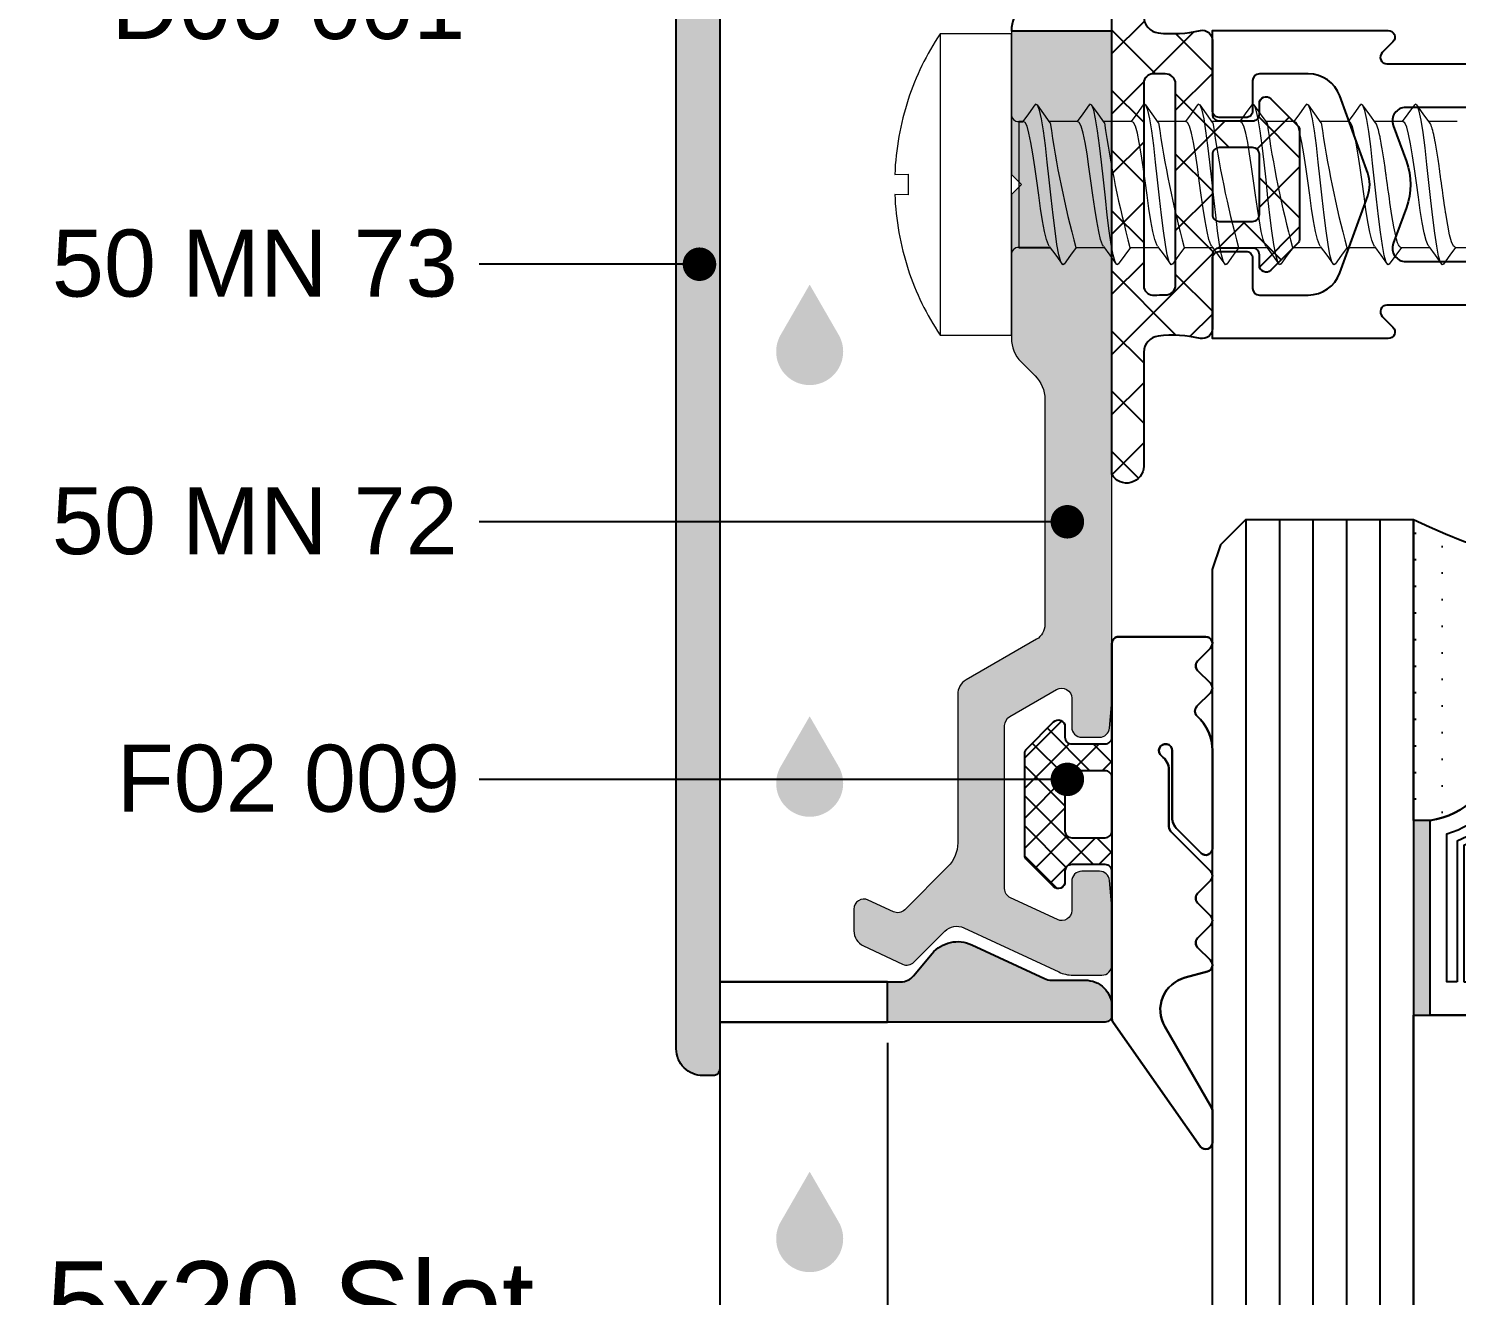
# Model space of a CAD drawing. Header units: millimetres. Extents: x 12 to 3612, y 18 to 315.
# Drawn here: x 2151.65 to 2194.25, y 118.08 to 155.9 of the extents above; entities that cross this region are included whole.
import ezdxf

# ---------------------------------------------------------------- set-up
doc = ezdxf.new("R2010")
doc.units = ezdxf.units.MM
doc.linetypes.add('SLD-Katı', pattern=[0])
for name, color, linetype in [('Aksesuar', 7, 'Continuous'), ('Bütil', 50, 'Continuous'), ('Silikon', 143, 'Continuous')]:
    doc.layers.add(name, color=color, linetype=linetype)
doc.styles.get("Standard").update_dxf_attribs({"font": 'arial.ttf'})
doc.dimstyles.new('ISO-25', dxfattribs={"dimtxt": 2.5, "dimasz": 2.5, "dimexe": 1.25, "dimexo": 0.625, "dimtad": 1, "dimtxsty": 'Standard', "dimcen": 2.5, "dimadec": 0, "dimazin": 0, "dimtfac": 1, "dimtmove": 0, "dimatfit": 3, "dimfxl": 1, "dimarcsym": 0})
doc.dimstyles.new('ISO-25$0', dxfattribs={"dimtxt": 2.5, "dimasz": 2.5, "dimexe": 1.25, "dimexo": 0.625, "dimtad": 1, "dimdec": 1, "dimtxsty": 'Standard', "dimcen": 2.5, "dimadec": 0, "dimazin": 0, "dimtfac": 1, "dimtdec": 1, "dimtmove": 0, "dimatfit": 3, "dimfxl": 1, "dimarcsym": 0})

# ---------------------------------------------------------------- blocks, each defined once
blk = doc.blocks.new('50MN72_Fİ.1')
h = blk.add_hatch(color=252)
h.paths.add_polyline_path([(-1916.529, 2739.72), (-1917.337, 2741.12, -0.57735), (-1917.077, 2741.57), (-1916.214, 2741.57, 0.414214), (-1915.914, 2741.87), (-1915.914, 2742.4, 0.388879), (-1916.188, 2742.699), (-1916.996, 2742.769, 0.02182), (-1917.014, 2742.77), (-1922.828, 2742.77), (-1922.828, 2740.77), (-1919.271, 2740.77, -0.267949), (-1918.838, 2740.52), (-1917.626, 2738.42, 0.267949), (-1917.193, 2738.17), (-1912.762, 2738.17, -0.198912), (-1912.055, 2737.877), (-1910.765, 2736.587, -0.315299), (-1910.705, 2736.248), (-1911.055, 2735.497, 0.548619), (-1910.783, 2735.07), (-1910.138, 2735.07, 0.291473), (-1909.685, 2735.359), (-1909.142, 2736.523, 0.315299), (-1909.202, 2736.862), (-1910.127, 2737.788, -0.315299), (-1910.227, 2738.353), (-1908.907, 2741.182, 0.109518), (-1908.814, 2741.605), (-1908.814, 2742.47, 0.414214), (-1909.114, 2742.77), (-1910.814, 2742.77, 0.02182), (-1910.831, 2742.769), (-1911.64, 2742.699, 0.388879), (-1911.914, 2742.4), (-1911.914, 2741.87, 0.414214), (-1911.614, 2741.57), (-1910.742, 2741.57, -0.548619), (-1910.47, 2741.143), (-1911.123, 2739.743, -0.291473), (-1911.395, 2739.57), (-1916.269, 2739.57, -0.267949)])
h.paths.add_polyline_path([(-1927.828, 2739.77), (-1927.828, 2742.77), (-1932.414, 2742.77), (-1947.814, 2742.77, 0.02182), (-1947.831, 2742.769), (-1948.64, 2742.699, 0.388879), (-1948.914, 2742.4), (-1948.914, 2741.87, 0.414214), (-1948.614, 2741.57), (-1947.75, 2741.57, -0.57735), (-1947.491, 2741.12), (-1948.299, 2739.72, -0.267949), (-1948.559, 2739.57), (-1953.432, 2739.57, -0.291473), (-1953.704, 2739.743), (-1954.357, 2741.143, -0.548619), (-1954.085, 2741.57), (-1953.214, 2741.57, 0.414214), (-1952.914, 2741.87), (-1952.914, 2742.4, 0.388879), (-1953.188, 2742.699), (-1953.996, 2742.769, 0.02182), (-1954.014, 2742.77), (-1955.714, 2742.77, 0.414214), (-1956.014, 2742.47), (-1956.014, 2741.605, 0.109518), (-1955.92, 2741.182), (-1954.601, 2738.353, -0.315299), (-1954.7, 2737.788), (-1955.626, 2736.862, 0.315299), (-1955.686, 2736.523), (-1955.143, 2735.359, 0.291473), (-1954.689, 2735.07), (-1954.045, 2735.07, 0.548619), (-1953.773, 2735.497), (-1954.123, 2736.248, -0.315299), (-1954.063, 2736.587), (-1952.772, 2737.877, -0.198912), (-1952.065, 2738.17), (-1947.635, 2738.17, 0.267949), (-1947.202, 2738.42), (-1945.989, 2740.52, -0.267949), (-1945.556, 2740.77), (-1938.828, 2740.77, -0.198912), (-1938.121, 2740.477), (-1937.707, 2740.063, 0.198912), (-1937, 2739.77), (-1932.714, 2739.77), (-1932.414, 2740.07), (-1932.114, 2739.77)])
at = {"color": 252, "linetype": 'Continuous', "lineweight": 15}
blk.add_lwpolyline([(-1927.121, 2740.063, -0.198912), (-1927.828, 2739.77), (-1932.114, 2739.77), (-1932.414, 2740.07), (-1932.714, 2739.77), (-1937, 2739.77, -0.198912), (-1937.707, 2740.063), (-1938.121, 2740.477, 0.198912), (-1938.828, 2740.77), (-1945.556, 2740.77, 0.267949), (-1945.989, 2740.52), (-1947.202, 2738.42, -0.267949), (-1947.635, 2738.17), (-1952.065, 2738.17, 0.198912), (-1952.772, 2737.877), (-1954.063, 2736.587, 0.315299), (-1954.123, 2736.248), (-1953.773, 2735.497, -0.548619), (-1954.045, 2735.07), (-1954.689, 2735.07, -0.291473), (-1955.143, 2735.359), (-1955.686, 2736.523, -0.315299), (-1955.626, 2736.862), (-1954.7, 2737.788, 0.315299), (-1954.601, 2738.353), (-1955.92, 2741.182, -0.109518), (-1956.014, 2741.605), (-1956.014, 2742.47, -0.414214), (-1955.714, 2742.77), (-1954.014, 2742.77, -0.02182), (-1953.996, 2742.769), (-1953.188, 2742.699, -0.388879), (-1952.914, 2742.4), (-1952.914, 2741.87, -0.414214), (-1953.214, 2741.57), (-1954.085, 2741.57, 0.548619), (-1954.357, 2741.143), (-1953.704, 2739.743, 0.291473), (-1953.432, 2739.57), (-1948.559, 2739.57, 0.267949), (-1948.299, 2739.72), (-1947.491, 2741.12, 0.57735), (-1947.75, 2741.57), (-1948.614, 2741.57, -0.414214), (-1948.914, 2741.87), (-1948.914, 2742.4, -0.388879), (-1948.64, 2742.699), (-1947.831, 2742.769, -0.02182), (-1947.814, 2742.77), (-1932.414, 2742.77), (-1917.014, 2742.77, -0.02182)], format="xyb", dxfattribs=at)
at = {"color": 252}
blk.add_lwpolyline([(-1927.828, 2742.77), (-1922.828, 2742.77), (-1922.828, 2740.77), (-1926, 2740.77, 0.198912), (-1926.707, 2740.477), (-1927.121, 2740.063, -0.198912), (-1927.828, 2739.77)], format="xyb", close=True, dxfattribs=at)
blk = doc.blocks.new('50MN73-Fİ.1')
h = blk.add_hatch(color=252)
h.paths.add_polyline_path([(1526.652, -86.04), (1526.652, -84.84), (1526.652, -39.759), (1532.055, -37.24, -0.217721), (1532.43, -37.419), (1532.987, -38.083, 0.339454), (1534.176, -38.346), (1536.341, -37.337, -0.109518), (1536.552, -37.29), (1537.552, -37.29, 0.414214), (1538.352, -36.49), (1538.352, -36.24, 0.414214), (1538.152, -36.04), (1532.011, -36.04, 0.109518), (1531.588, -36.134), (1525.93, -38.772, 0.291473), (1525.352, -39.679), (1525.352, -86.84, 0.414214), (1526.152, -87.64), (1526.452, -87.64, 0.414214), (1526.652, -87.44)])
h.paths.add_polyline_path([(1538.152, -86.04, 0.414214), (1538.352, -85.84), (1538.352, -85.59, 0.414214), (1537.552, -84.79), (1536.552, -84.79, -0.109518), (1536.341, -84.743), (1534.176, -83.734, 0.339454), (1532.987, -83.997), (1532.43, -84.662, -0.217514), (1532.055, -84.84), (1531.652, -84.84), (1531.652, -86.04)], flags=16)
at = {"color": 252}
blk.add_lwpolyline([(1532.055, -84.84, 0.217514), (1532.43, -84.662), (1532.987, -83.997, -0.339454), (1534.176, -83.734), (1536.341, -84.743, 0.109518), (1536.552, -84.79), (1537.552, -84.79, -0.414214), (1538.352, -85.59), (1538.352, -85.84, -0.414214), (1538.152, -86.04), (1526.652, -86.04), (1526.652, -87.44, -0.414214), (1526.452, -87.64), (1526.152, -87.64, -0.414214), (1525.352, -86.84), (1525.352, -39.679, -0.291473)], format="xyb", dxfattribs=at)
blk.add_lwpolyline([(1526.652, -39.759), (1526.652, -84.84), (1532.055, -84.84)], dxfattribs=at)
blk.add_lwpolyline([(1531.652, -86.04), (1531.652, -84.84), (1526.652, -84.84), (1526.652, -86.04)], close=True, dxfattribs=at)
blk = doc.blocks.new('V2 48 42')
at = {"color": 0, "linetype": 'SLD-Katı', "lineweight": 15}
for p, q in [((-41.809, 87.769), (-41.809, 88.617)), ((-45.565, 87.832), (-45.565, 86.984)), ((-41.809, 86.151), (-41.809, 86.999)), ((-45.565, 86.214), (-45.565, 85.366)), ((-41.809, 84.534), (-41.809, 85.382)), ((-45.565, 84.597), (-45.565, 83.749)), ((-41.809, 82.916), (-41.809, 83.764)), ((-45.565, 82.979), (-45.565, 82.131)), ((-41.809, 81.299), (-41.809, 82.147)), ((-45.565, 81.362), (-45.565, 80.514)), ((-41.809, 79.681), (-41.809, 80.529)), ((-45.565, 79.744), (-45.565, 78.896)), ((-41.809, 78.064), (-41.809, 78.912)), ((-45.565, 78.127), (-45.565, 77.279)), ((-41.809, 76.446), (-41.809, 77.294)), ((-45.565, 76.509), (-45.565, 75.661)), ((-45.565, 74.749), (-41.809, 74.749)), ((-48.18, 74.524), (-48.18, 72.398)), ((-48.18, 74.524), (-39.194, 74.524)), ((-39.194, 72.398), (-39.194, 74.524)), ((-48.18, 72.398), (-39.194, 72.398)), ((-46.225, 71.444), (-46.221, 71.448)), ((-43.983, 71.046), (-43.991, 71.448)), ((-43.382, 71.448), (-43.39, 71.046)), ((-41.152, 71.448), (-41.148, 71.444))]:
    blk.add_line(p, q, dxfattribs=at)
at = {"color": 0}
for p, q in [((-41.809, 74.749), (-41.809, 75.677)), ((-45.565, 74.749), (-45.565, 74.868))]:
    blk.add_line(p, q, dxfattribs=at)
at = {"color": 0, "linetype": 'SLD-Katı', "lineweight": 15, "flags": 128}
for points in [[(-41.31, 87.43), (-41.574, 87.622), (-41.809, 87.793)], [(-41.322, 87.431), (-41.288, 87.391), (-41.359, 87.333), (-41.55, 87.274), (-41.844, 87.217), (-42.235, 87.159), (-42.7, 87.1), (-43.208, 87.044), (-43.748, 86.985), (-44.282, 86.926), (-44.782, 86.87), (-45.234, 86.811), (-45.603, 86.753), (-45.876, 86.696), (-46.041, 86.637), (-46.085, 86.58), (-46.045, 86.549)], [(-41.813, 87.769), (-41.845, 87.718), (-41.973, 87.66), (-42.185, 87.603), (-42.472, 87.546), (-42.822, 87.487), (-42.822, 87.487), (-42.822, 87.487), (-42.822, 87.487), (-42.823, 87.487), (-42.824, 87.487), (-42.826, 87.486), (-42.83, 87.486), (-42.841, 87.484), (-42.871, 87.48), (-42.954, 87.467), (-43.064, 87.451), (-43.209, 87.431), (-43.274, 87.422), (-43.348, 87.412), (-43.431, 87.4), (-43.523, 87.387), (-43.624, 87.373), (-43.74, 87.357), (-43.837, 87.344), (-43.916, 87.333), (-44, 87.321), (-44.044, 87.315), (-44.044, 87.315), (-44.044, 87.315), (-44.044, 87.315), (-44.044, 87.315), (-44.044, 87.315), (-44.044, 87.315), (-44.045, 87.315), (-44.045, 87.314), (-44.047, 87.314), (-44.05, 87.314), (-44.057, 87.313), (-44.069, 87.311), (-44.095, 87.308), (-44.146, 87.301), (-44.247, 87.287), (-44.442, 87.258), (-44.804, 87.2), (-44.924, 87.179), (-45.013, 87.162), (-45.075, 87.15), (-45.111, 87.142), (-45.177, 87.128), (-45.238, 87.115), (-45.294, 87.1), (-45.345, 87.086), (-45.371, 87.078), (-45.409, 87.066), (-45.454, 87.049), (-45.5, 87.028), (-45.528, 87.011), (-45.532, 87.007)], [(-41.838, 86.978), (-41.574, 87.17), (-41.31, 87.361)], [(-45.532, 87.008), (-45.796, 86.816), (-46.06, 86.624)], [(-41.848, 86.978), (-41.865, 86.96), (-42.014, 86.901), (-42.244, 86.844), (-42.55, 86.786), (-42.914, 86.727), (-43.312, 86.671), (-43.734, 86.612), (-44.153, 86.554), (-44.544, 86.497), (-44.898, 86.438), (-45.187, 86.38), (-45.4, 86.323), (-45.529, 86.264), (-45.559, 86.214)], [(-46.06, 86.55), (-45.795, 86.358), (-45.565, 86.19)], [(-41.809, 86.151), (-41.81, 86.142), (-41.813, 86.133), (-41.818, 86.125), (-41.829, 86.114), (-41.832, 86.111), (-41.834, 86.109), (-41.834, 86.109), (-41.834, 86.109), (-41.834, 86.109), (-41.834, 86.109), (-41.834, 86.109), (-41.834, 86.109), (-41.834, 86.109), (-41.835, 86.109), (-41.835, 86.109), (-41.835, 86.108), (-41.837, 86.107), (-41.839, 86.105), (-41.844, 86.102), (-41.855, 86.094), (-41.881, 86.08), (-41.95, 86.05), (-42.05, 86.019), (-42.151, 85.993), (-42.244, 85.973), (-42.337, 85.954), (-42.427, 85.937), (-42.592, 85.907), (-42.764, 85.879), (-43.153, 85.821), (-43.269, 85.805), (-43.407, 85.786), (-43.565, 85.764), (-43.69, 85.746), (-43.794, 85.732), (-43.875, 85.721), (-43.955, 85.709), (-43.977, 85.706), (-43.983, 85.706), (-43.984, 85.705), (-43.986, 85.705), (-43.986, 85.705), (-43.986, 85.705), (-43.986, 85.705), (-43.986, 85.705), (-43.986, 85.705), (-43.986, 85.705), (-43.986, 85.705), (-43.987, 85.705), (-43.989, 85.705), (-43.992, 85.704), (-43.998, 85.703), (-44.011, 85.702), (-44.037, 85.698), (-44.088, 85.691), (-44.19, 85.677), (-44.388, 85.649), (-44.755, 85.591), (-44.847, 85.575), (-44.921, 85.562), (-44.98, 85.551), (-45.041, 85.539), (-45.072, 85.533), (-45.072, 85.533), (-45.072, 85.533), (-45.072, 85.533), (-45.072, 85.533), (-45.072, 85.533), (-45.072, 85.533), (-45.073, 85.533), (-45.073, 85.533), (-45.074, 85.532), (-45.077, 85.532), (-45.081, 85.531), (-45.09, 85.529), (-45.107, 85.526), (-45.14, 85.519), (-45.204, 85.505), (-45.317, 85.477), (-45.365, 85.463), (-45.424, 85.443), (-45.483, 85.418), (-45.522, 85.397), (-45.531, 85.39)], [(-41.31, 85.813), (-41.574, 86.005), (-41.809, 86.175)], [(-41.32, 85.813), (-41.289, 85.769), (-41.369, 85.711), (-41.568, 85.652), (-41.87, 85.596), (-42.267, 85.537), (-42.736, 85.478), (-43.247, 85.422), (-43.787, 85.363), (-44.32, 85.305), (-44.817, 85.248), (-45.264, 85.189), (-45.626, 85.132), (-45.892, 85.074), (-46.048, 85.015), (-46.083, 84.958), (-46.045, 84.932)], [(-41.838, 85.36), (-41.574, 85.552), (-41.309, 85.744)], [(-45.532, 85.39), (-45.77, 85.217), (-46.06, 85.007)], [(-41.849, 85.36), (-41.873, 85.338), (-42.028, 85.279), (-42.264, 85.223), (-42.575, 85.164), (-42.942, 85.105), (-43.342, 85.049), (-43.765, 84.99), (-44.183, 84.932), (-44.572, 84.875), (-44.921, 84.816), (-45.205, 84.759), (-45.413, 84.701), (-45.535, 84.642), (-45.557, 84.597)], [(-46.06, 84.932), (-45.796, 84.741), (-45.565, 84.573)], [(-41.31, 84.196), (-41.575, 84.388), (-41.809, 84.558)], [(-41.317, 84.196), (-41.291, 84.147), (-41.38, 84.089), (-41.587, 84.03), (-41.895, 83.974), (-42.299, 83.915), (-42.772, 83.857), (-43.286, 83.8), (-43.827, 83.741), (-44.358, 83.683), (-44.852, 83.626), (-45.293, 83.567), (-45.649, 83.51), (-45.907, 83.452), (-46.055, 83.393), (-46.081, 83.337), (-46.046, 83.315)], [(-41.838, 83.743), (-41.574, 83.935), (-41.309, 84.127)], [(-45.532, 83.773), (-45.795, 83.581), (-46.06, 83.389)], [(-41.849, 83.743), (-41.881, 83.716), (-42.043, 83.657), (-42.285, 83.601), (-42.6, 83.542), (-42.971, 83.484), (-43.373, 83.427), (-43.796, 83.368), (-44.212, 83.31), (-44.599, 83.253), (-44.944, 83.194), (-45.223, 83.137), (-45.425, 83.079), (-45.54, 83.02), (-45.555, 82.979)], [(-46.06, 83.315), (-45.796, 83.123), (-45.565, 82.955)], [(-41.31, 82.578), (-41.575, 82.77), (-41.809, 82.94)], [(-41.317, 82.578), (-41.291, 82.53), (-41.38, 82.472), (-41.587, 82.413), (-41.895, 82.356), (-42.299, 82.298), (-42.772, 82.239), (-43.286, 82.183), (-43.827, 82.124), (-44.358, 82.066), (-44.852, 82.009), (-45.293, 81.95), (-45.649, 81.893), (-45.907, 81.835), (-46.055, 81.776), (-46.081, 81.719), (-46.046, 81.697)], [(-41.838, 82.125), (-41.574, 82.318), (-41.309, 82.51)], [(-45.532, 82.155), (-45.795, 81.964), (-46.06, 81.772)], [(-41.849, 82.125), (-41.881, 82.099), (-42.043, 82.04), (-42.285, 81.984), (-42.6, 81.925), (-42.971, 81.866), (-43.373, 81.81), (-43.796, 81.751), (-44.212, 81.693), (-44.599, 81.636), (-44.944, 81.577), (-45.223, 81.52), (-45.425, 81.462), (-45.54, 81.403), (-45.555, 81.362)], [(-46.06, 81.697), (-45.796, 81.506), (-45.565, 81.338)], [(-41.317, 80.961), (-41.291, 80.912), (-41.38, 80.854), (-41.587, 80.795), (-41.895, 80.739), (-42.299, 80.68), (-42.772, 80.622), (-43.286, 80.565), (-43.827, 80.506), (-44.358, 80.448), (-44.852, 80.391), (-45.293, 80.332), (-45.649, 80.275), (-45.907, 80.217), (-46.055, 80.158), (-46.081, 80.102), (-46.046, 80.08)], [(-41.31, 80.961), (-41.575, 81.153), (-41.809, 81.323)], [(-45.532, 80.538), (-45.795, 80.346), (-46.06, 80.154)], [(-41.838, 80.508), (-41.574, 80.7), (-41.309, 80.892)], [(-41.849, 80.508), (-41.881, 80.481), (-42.043, 80.422), (-42.285, 80.366), (-42.6, 80.307), (-42.971, 80.249), (-43.373, 80.192), (-43.796, 80.133), (-44.212, 80.075), (-44.599, 80.018), (-44.944, 79.959), (-45.223, 79.902), (-45.425, 79.844), (-45.54, 79.785), (-45.555, 79.744)], [(-46.06, 80.08), (-45.796, 79.888), (-45.565, 79.72)], [(-41.31, 79.343), (-41.575, 79.535), (-41.809, 79.705)], [(-41.317, 79.343), (-41.291, 79.295), (-41.38, 79.237), (-41.587, 79.178), (-41.895, 79.121), (-42.299, 79.063), (-42.772, 79.004), (-43.286, 78.948), (-43.827, 78.889), (-44.358, 78.831), (-44.852, 78.774), (-45.293, 78.715), (-45.649, 78.658), (-45.907, 78.6), (-46.055, 78.541), (-46.081, 78.484), (-46.046, 78.462)], [(-41.838, 78.89), (-41.574, 79.082), (-41.309, 79.275)], [(-45.532, 78.92), (-45.795, 78.729), (-46.06, 78.537)], [(-41.849, 78.89), (-41.881, 78.864), (-42.043, 78.805), (-42.285, 78.748), (-42.6, 78.69), (-42.971, 78.631), (-43.373, 78.575), (-43.796, 78.516), (-44.212, 78.458), (-44.599, 78.401), (-44.944, 78.342), (-45.223, 78.285), (-45.425, 78.227), (-45.54, 78.168), (-45.555, 78.127)], [(-46.06, 78.462), (-45.796, 78.271), (-45.565, 78.103)], [(-41.31, 77.726), (-41.575, 77.918), (-41.809, 78.088)], [(-41.317, 77.726), (-41.291, 77.677), (-41.38, 77.619), (-41.587, 77.56), (-41.895, 77.504), (-42.299, 77.445), (-42.772, 77.387), (-43.286, 77.33), (-43.827, 77.271), (-44.358, 77.213), (-44.852, 77.156), (-45.293, 77.097), (-45.649, 77.04), (-45.907, 76.982), (-46.055, 76.923), (-46.081, 76.867), (-46.046, 76.844)], [(-41.838, 77.273), (-41.574, 77.465), (-41.309, 77.657)], [(-45.532, 77.303), (-45.795, 77.111), (-46.06, 76.919)], [(-41.849, 77.273), (-41.881, 77.246), (-42.043, 77.187), (-42.285, 77.131), (-42.6, 77.072), (-42.971, 77.014), (-43.373, 76.957), (-43.796, 76.898), (-44.212, 76.84), (-44.599, 76.783), (-44.944, 76.724), (-45.223, 76.667), (-45.425, 76.609), (-45.54, 76.55), (-45.555, 76.509)], [(-46.06, 76.845), (-45.796, 76.653), (-45.565, 76.485)], [(-41.31, 76.108), (-41.575, 76.3), (-41.809, 76.47)], [(-41.317, 76.108), (-41.291, 76.06), (-41.38, 76.002), (-41.587, 75.943), (-41.895, 75.886), (-42.299, 75.828), (-42.772, 75.769), (-43.286, 75.713), (-43.827, 75.654), (-44.358, 75.596), (-44.852, 75.539), (-45.293, 75.48), (-45.649, 75.423), (-45.907, 75.365), (-46.055, 75.306), (-46.081, 75.249), (-46.046, 75.227)], [(-41.838, 75.655), (-41.574, 75.847), (-41.309, 76.04)], [(-45.532, 75.685), (-45.795, 75.494), (-46.06, 75.302)], [(-41.849, 75.655), (-41.881, 75.629), (-42.043, 75.57), (-42.285, 75.513), (-42.6, 75.455), (-42.971, 75.396), (-43.373, 75.34), (-43.796, 75.281), (-44.212, 75.223), (-44.599, 75.166), (-44.944, 75.107), (-45.223, 75.05), (-45.425, 74.992), (-45.54, 74.933), (-45.565, 74.867)], [(-46.06, 75.227), (-45.796, 75.036), (-45.565, 74.868)]]:
    blk.add_lwpolyline(points, dxfattribs=at)
at = {"color": 0, "linetype": 'SLD-Katı', "lineweight": 15}
for centre, radius, start, end in [((-49.815, 114.194), 30.721, 278.0149, 285.1058), ((-49.815, 112.576), 30.721, 278.0149, 285.1058), ((-49.815, 110.959), 30.721, 278.0149, 285.1058), ((-49.815, 109.341), 30.721, 278.0149, 285.1058), ((-49.815, 107.724), 30.721, 278.0149, 285.1058), ((-49.815, 106.106), 30.721, 278.0149, 285.1058), ((-45.789, 74.749), 0.225, 270, 0), ((-41.584, 74.749), 0.225, 180, 270), ((-43.687, 79.123), 8.088, 236.251, 251.7076), ((-43.687, 79.123), 8.088, 288.2924, 303.749), ((-43.687, 79.117), 8.076, 251.7106, 267.8944), ((-43.687, 81.215), 9.771, 268.2145, 271.7855), ((-43.687, 79.117), 8.076, 272.1056, 288.2894)]:
    blk.add_arc(centre, radius, start, end, dxfattribs=at)
blk = doc.blocks.new('CAM (28 mm) - 1')
for points in [[(-2035.008, 2821.739), (-2034.508, 2821.739), (-2034.508, 2827.559), (-2035.007, 2827.559), (-2035.008, 2827.559), (-2035.008, 2827.559), (-2035.008, 2821.739)], [(-2019.008, 2821.739), (-2019.008, 2827.559), (-2019.008, 2827.559), (-2019.508, 2827.559), (-2019.508, 2822.027), (-2019.508, 2821.739), (-2019.008, 2821.739)]]:
    blk.add_hatch(color=2).paths.add_polyline_path(points)
at = {"layer": 'Aksesuar'}
h = blk.add_hatch(dxfattribs=at)
h.set_pattern_fill('DOTS', color=253, scale=0.5, angle=270)
h.set_pattern_definition([(270, (-3632.2987, 2882.9549), (-0.79375, -0.396875), [0, -0.79375])])
h.paths.add_polyline_path([(-2035.008, 2812.759, -0.22997), (-2019.008, 2812.759), (-2019.008, 2817.759), (-2019.008, 2817.759), (-2019.008, 2821.739), (-2019.508, 2821.739, 0.339505), (-2021.488, 2819.759), (-2032.527, 2819.759, 0.339506), (-2034.508, 2821.739), (-2035.008, 2821.739), (-2035.008, 2818.981), (-2035.008, 2817.759)])
at = {"layer": 'Aksesuar', "color": 143}
for p, q in [((-2040.008, 2812.759), (-2040.008, 2847.62)), ((-2039.008, 2812.759), (-2039.008, 2847.62)), ((-2038.008, 2812.759), (-2038.008, 2847.62)), ((-2037.008, 2812.759), (-2037.008, 2847.62)), ((-2036.008, 2812.759), (-2036.008, 2847.62)), ((-2018.008, 2812.759), (-2018.008, 2847.62)), ((-2017.008, 2812.759), (-2017.008, 2847.62)), ((-2016.008, 2812.759), (-2016.008, 2847.62)), ((-2015.008, 2812.759), (-2015.008, 2847.62)), ((-2014.008, 2812.759), (-2014.008, 2847.62))]:
    blk.add_line(p, q, dxfattribs=at)
for points in [[(-2035.008, 2827.559), (-2035.008, 2847.62), (-2041.008, 2847.62), (-2041.008, 2823.656), (-2041.008, 2814.248), (-2040.753, 2813.517), (-2040.752, 2813.503), (-2040.008, 2812.759), (-2035.008, 2812.759), (-2035.008, 2817.759), (-2035.008, 2821.739), (-2035.008, 2821.739), (-2035.008, 2827.559)], [(-2019.008, 2827.559), (-2019.008, 2847.62), (-2035.008, 2847.62), (-2035.008, 2827.559), (-2034.508, 2827.559), (-2032.808, 2827.559), (-2021.208, 2827.559), (-2019.508, 2827.559)], [(-2013.008, 2823.656), (-2013.008, 2847.62), (-2019.008, 2847.62), (-2019.008, 2827.559), (-2019.008, 2827.559), (-2019.008, 2821.739), (-2019.008, 2821.739), (-2019.008, 2817.759), (-2019.008, 2812.759), (-2014.008, 2812.759), (-2013.263, 2813.503), (-2013.262, 2813.517), (-2013.008, 2814.248)]]:
    blk.add_lwpolyline(points, close=True, dxfattribs=at)
at = {"layer": 'Aksesuar', "color": 143, "elevation": 0}
blk.add_lwpolyline([(-2019.008, 2812.759), (-2019.008, 2821.739), (-2019.508, 2821.739, 0.339505), (-2021.488, 2819.759), (-2032.527, 2819.759, 0.339506), (-2034.508, 2821.739), (-2035.008, 2821.739), (-2035.008, 2812.759, -0.22997)], format="xyb", close=True, dxfattribs=at)
at = {"layer": 'Bütil'}
for points in [[(-2035.008, 2821.739), (-2035.008, 2827.559), (-2034.508, 2827.559), (-2034.508, 2821.739)], [(-2019.008, 2821.739), (-2019.008, 2827.559), (-2019.508, 2827.559), (-2019.508, 2821.739)]]:
    blk.add_lwpolyline(points, close=True, dxfattribs=at)
at = {"layer": 'Silikon', "color": 140, "flags": 128}
for points in [[(-2034.508, 2827.559), (-2034.508, 2821.739, -0.339506), (-2032.527, 2819.759), (-2021.488, 2819.759, -0.339506), (-2019.508, 2821.739), (-2019.508, 2822.027), (-2019.508, 2827.559), (-2021.208, 2827.559), (-2032.808, 2827.559)], [(-2033.708, 2826.559), (-2034.008, 2826.559), (-2034.008, 2822.142, -0.253025), (-2032.124, 2820.259), (-2021.891, 2820.259, -0.253025), (-2020.008, 2822.142), (-2020.008, 2826.559), (-2020.308, 2826.559), (-2020.308, 2822.357, 0.214531), (-2022.106, 2820.559), (-2031.909, 2820.559, 0.214531), (-2033.708, 2822.357)], [(-2033.508, 2826.559), (-2032.808, 2826.559), (-2021.208, 2826.559), (-2020.508, 2826.559), (-2020.508, 2822.492, 0.192571), (-2022.241, 2820.759), (-2031.774, 2820.759, 0.192571), (-2033.508, 2822.492)]]:
    blk.add_lwpolyline(points, format="xyb", close=True, dxfattribs=at)
blk = doc.blocks.new('A08002')
h = blk.add_hatch()
h.set_pattern_fill('ANSI37', color=35, scale=0.4, angle=270, style=0)
h.set_pattern_definition([(315, (610.7944, -10555.9678), (0.89802561, 0.89802561), []), (45, (610.7944, -10555.9678), (-0.89802561, 0.89802561), [])])
h.paths.add_polyline_path([(-2228.13, 2717.49, -0.082083), (-2228.058, 2718.747, 0.47338), (-2228.352, 2719.106), (-2230.554, 2719.106, -0.414214), (-2230.754, 2719.306), (-2230.754, 2720.306, -0.414214), (-2230.554, 2720.506), (-2230.236, 2720.506, 0.668179), (-2230.095, 2720.847), (-2230.895, 2721.647, 0.198912), (-2231.036, 2721.706), (-2232.654, 2721.706), (-2234.271, 2721.706, 0.198912), (-2234.412, 2721.647), (-2235.212, 2720.847, 0.668179), (-2235.071, 2720.506), (-2234.754, 2720.506, -0.414214), (-2234.554, 2720.306), (-2234.554, 2719.306, -0.414214), (-2234.754, 2719.106), (-2236.955, 2719.106, 0.47338), (-2237.249, 2718.747, -0.082083), (-2237.177, 2717.49, -0.368658), (-2237.659, 2717.055, -0.000066), (-2241.066, 2717.055, 0.765828), (-2241.311, 2716.106), (-2232.654, 2716.106), (-2223.996, 2716.106, 0.765828), (-2224.241, 2717.055, -0.000066), (-2227.648, 2717.055, -0.368658)])
h.paths.add_polyline_path([(-2233.754, 2719.306), (-2233.754, 2720.306, -0.414214), (-2233.554, 2720.506), (-2232.654, 2720.506), (-2231.754, 2720.506, -0.414214), (-2231.554, 2720.306), (-2231.554, 2719.306, -0.414214), (-2231.754, 2719.106), (-2232.654, 2719.106), (-2233.554, 2719.106, -0.414214)], flags=16)
h.paths.add_polyline_path([(-2235.96, 2717.369, 0.025161), (-2235.952, 2717.694, -0.425964), (-2235.652, 2718.006), (-2232.654, 2718.006), (-2229.655, 2718.006, -0.425964), (-2229.355, 2717.694, 0.025161), (-2229.347, 2717.369, -0.342638), (-2229.568, 2717.055), (-2232.654, 2717.055), (-2235.739, 2717.055, -0.342638)], flags=16)
at = {"color": 31}
for points in [[(-2236.254, 2737.784), (-2236.254, 2724.315, -0.668178), (-2236.595, 2724.174), (-2236.912, 2724.491, 0.668179), (-2237.254, 2724.35), (-2237.254, 2719.106), (-2236.035, 2719.106), (-2234.854, 2719.106, 0.414213), (-2234.654, 2719.306), (-2234.654, 2720.106, 0.414214), (-2234.854, 2720.306), (-2235.754, 2720.306, -0.414213), (-2235.954, 2720.506), (-2235.954, 2721.964, -0.315299), (-2235.296, 2722.904), (-2232.996, 2723.741, -0.176326), (-2232.312, 2723.741), (-2230.012, 2722.904, -0.315299), (-2229.354, 2721.964), (-2229.354, 2720.506, -0.414213), (-2229.554, 2720.306), (-2230.454, 2720.306, 0.414214), (-2230.654, 2720.106), (-2230.654, 2719.306, 0.414213), (-2230.454, 2719.106), (-2229.272, 2719.106), (-2228.054, 2719.106), (-2228.054, 2724.35, 0.668179), (-2228.395, 2724.491), (-2228.712, 2724.174, -0.668178), (-2229.054, 2724.315), (-2229.054, 2737.784, -0.668178), (-2228.712, 2737.925), (-2228.395, 2737.608, 0.668179), (-2228.054, 2737.75), (-2228.054, 2743.385, 0.687281), (-2228.402, 2743.518), (-2229.402, 2742.408, 0.185339), (-2229.454, 2742.274), (-2229.454, 2741.506, 0.414213), (-2229.254, 2741.306), (-2229.054, 2741.306, -0.414214), (-2228.854, 2741.106), (-2228.854, 2740.306, -0.414214), (-2229.054, 2740.106), (-2230.281, 2740.106, -0.221695), (-2230.435, 2740.177), (-2230.776, 2740.584, -0.198913), (-2230.822, 2740.73), (-2230.557, 2743.754, 0.339454), (-2231.212, 2744.781), (-2231.97, 2745.057, 0.176327), (-2233.338, 2745.057), (-2234.096, 2744.781, 0.339454), (-2234.75, 2743.754), (-2234.485, 2740.73, -0.198913), (-2234.531, 2740.584), (-2234.873, 2740.177, -0.221695), (-2235.026, 2740.106), (-2236.254, 2740.106, -0.414214), (-2236.454, 2740.306), (-2236.454, 2741.106, -0.414214), (-2236.254, 2741.306), (-2236.054, 2741.306, 0.414213), (-2235.854, 2741.506), (-2235.854, 2742.274, 0.185339), (-2235.905, 2742.408), (-2236.905, 2743.518, 0.687281), (-2237.254, 2743.385), (-2237.254, 2737.75, 0.668179), (-2236.912, 2737.608), (-2236.595, 2737.925, -0.668178)], [(-2231.354, 2743.824), (-2231.609, 2740.907, -0.493145), (-2231.877, 2740.736), (-2232.312, 2740.895, 0.176327), (-2232.996, 2740.895), (-2233.43, 2740.736, -0.493145), (-2233.698, 2740.907), (-2233.953, 2743.824, -0.339454), (-2233.822, 2744.029), (-2232.996, 2744.33, -0.176327), (-2232.312, 2744.33), (-2231.485, 2744.029, -0.339454)], [(-2230.354, 2738.098), (-2230.354, 2724.877, -0.520567), (-2230.89, 2724.501), (-2231.97, 2724.894, 0.176327), (-2233.338, 2724.894), (-2234.417, 2724.501, -0.520567), (-2234.954, 2724.877), (-2234.954, 2738.098, -0.315299), (-2234.296, 2739.038), (-2233.338, 2739.387, -0.176327), (-2231.97, 2739.387), (-2231.012, 2739.038, -0.315299)]]:
    blk.add_lwpolyline(points, format="xyb", close=True, dxfattribs=at)
at = {"color": 35}
for points in [[(-2228.13, 2717.49, -0.082083), (-2228.058, 2718.747, 0.47338), (-2228.352, 2719.106), (-2230.554, 2719.106, -0.414214), (-2230.754, 2719.306), (-2230.754, 2720.306, -0.414214), (-2230.554, 2720.506), (-2230.236, 2720.506, 0.668179), (-2230.095, 2720.847), (-2230.895, 2721.647, 0.198912), (-2231.036, 2721.706), (-2232.654, 2721.706), (-2234.271, 2721.706, 0.198912), (-2234.412, 2721.647), (-2235.212, 2720.847, 0.668179), (-2235.071, 2720.506), (-2234.754, 2720.506, -0.414214), (-2234.554, 2720.306), (-2234.554, 2719.306, -0.414214), (-2234.754, 2719.106), (-2236.955, 2719.106, 0.47338), (-2237.249, 2718.747, -0.082083), (-2237.177, 2717.49, -0.368658), (-2237.659, 2717.055, -0.000066), (-2241.066, 2717.055, 0.765828), (-2241.311, 2716.106), (-2232.654, 2716.106), (-2223.996, 2716.106, 0.765828), (-2224.241, 2717.055, -0.000066), (-2227.648, 2717.055, -0.368658)], [(-2233.754, 2719.306), (-2233.754, 2720.306, -0.414214), (-2233.554, 2720.506), (-2232.654, 2720.506), (-2231.754, 2720.506, -0.414214), (-2231.554, 2720.306), (-2231.554, 2719.306, -0.414214), (-2231.754, 2719.106), (-2232.654, 2719.106), (-2233.554, 2719.106, -0.414214)], [(-2235.96, 2717.369, 0.025161), (-2235.952, 2717.694, -0.425964), (-2235.652, 2718.006), (-2232.654, 2718.006), (-2229.655, 2718.006, -0.425964), (-2229.355, 2717.694, 0.025161), (-2229.347, 2717.369, -0.342638), (-2229.568, 2717.055), (-2232.654, 2717.055), (-2235.739, 2717.055, -0.342638)]]:
    blk.add_lwpolyline(points, format="xyb", close=True, dxfattribs=at)
blk = doc.blocks.new('F02009_Fİ')
h = blk.add_hatch()
h.set_pattern_fill('ANSI37', color=35, scale=0.2, angle=90, style=0)
h.set_pattern_definition([(45, (-3661.49866, 1229.80005), (0.4490128, -0.4490128), []), (315, (-3661.49866, 1229.80005), (-0.4490128, -0.4490128), [])])
h.paths.add_polyline_path([(-2253.328, 2740.602), (-2253.328, 2741.602, -0.414214), (-2253.128, 2741.802), (-2254.328, 2741.802, -0.414214), (-2254.128, 2741.602), (-2254.128, 2740.602, -0.414214), (-2254.328, 2740.402), (-2255.928, 2740.402, -0.414214), (-2256.128, 2740.602), (-2256.128, 2741.602, -0.414214), (-2255.928, 2741.802), (-2257.128, 2741.802, -0.414214), (-2256.928, 2741.602), (-2256.928, 2740.602, -0.414214), (-2257.128, 2740.402), (-2257.446, 2740.402, 0.668179), (-2257.587, 2740.061), (-2256.787, 2739.261, 0.198912), (-2256.646, 2739.202), (-2253.611, 2739.202, 0.198912), (-2253.47, 2739.261), (-2252.67, 2740.061, 0.668179), (-2252.811, 2740.402), (-2253.128, 2740.402, -0.414214)])
at = {"color": 35}
for points in [[(-2252.205, 2744.339), (-2251.801, 2744.743, -0.414214), (-2251.518, 2744.743), (-2251.136, 2744.361, 0.414214), (-2250.853, 2744.361), (-2250.47, 2744.743, -0.668179), (-2250.128, 2744.602), (-2250.128, 2742.002, -0.414214), (-2250.328, 2741.802), (-2253.128, 2741.802), (-2257.128, 2741.802), (-2261.527, 2741.802, -0.176327), (-2261.656, 2741.849), (-2265.35, 2744.449, -0.700208), (-2265.222, 2744.802), (-2264.284, 2744.802, -0.131652), (-2264.184, 2744.775), (-2261.766, 2743.38, 0.493145), (-2260.3, 2743.987), (-2260.122, 2744.654, -0.57735), (-2259.787, 2744.743), (-2259.404, 2744.361, 0.414214), (-2259.121, 2744.361), (-2258.739, 2744.743, -0.414214), (-2258.456, 2744.743), (-2258.073, 2744.361, 0.414214), (-2257.79, 2744.361), (-2257.407, 2744.743, -0.414214), (-2257.124, 2744.743), (-2255.941, 2743.561, 0.198912), (-2255.8, 2743.502), (-2254.103, 2743.502, -0.245393), (-2253.693, 2743.288, 1.650385), (-2253.528, 2743.602), (-2255.521, 2743.602, -0.198912), (-2255.875, 2743.748), (-2256.587, 2744.461, -0.668179), (-2256.446, 2744.802), (-2253.528, 2744.802, -0.210768), (-2252.495, 2744.346, 0.427607)], [(-2250.128, 2744.602, 0.668179), (-2250.47, 2744.743), (-2250.853, 2744.361, -0.414214), (-2251.136, 2744.361), (-2251.518, 2744.743, 0.414214), (-2251.801, 2744.743), (-2252.205, 2744.339, -0.427607), (-2252.495, 2744.346, 0.210768), (-2253.528, 2744.802), (-2256.446, 2744.802, 0.668179), (-2256.587, 2744.461), (-2255.875, 2743.748, 0.198912), (-2255.521, 2743.602), (-2253.528, 2743.602, -1.650385), (-2253.693, 2743.288, 0.245393), (-2254.103, 2743.502), (-2255.8, 2743.502, -0.198912), (-2255.941, 2743.561), (-2257.124, 2744.743, 0.414214), (-2257.407, 2744.743), (-2257.79, 2744.361, -0.414214), (-2258.073, 2744.361), (-2258.456, 2744.743, 0.414214), (-2258.739, 2744.743), (-2259.121, 2744.361, -0.414214), (-2259.404, 2744.361), (-2259.787, 2744.743, 0.57735), (-2260.122, 2744.654), (-2260.3, 2743.987, -0.493145), (-2261.766, 2743.38), (-2264.184, 2744.775, 0.131652), (-2264.284, 2744.802), (-2265.222, 2744.802, 0.700208), (-2265.35, 2744.449), (-2261.656, 2741.849, 0.176327), (-2261.527, 2741.802), (-2257.128, 2741.802, -0.414214), (-2256.928, 2741.602), (-2256.928, 2740.602, -0.414214), (-2257.128, 2740.402), (-2257.446, 2740.402, 0.668179), (-2257.587, 2740.061), (-2256.787, 2739.261, 0.198912), (-2256.646, 2739.202), (-2253.611, 2739.202, 0.198912), (-2253.47, 2739.261), (-2252.67, 2740.061, 0.668179), (-2252.811, 2740.402), (-2253.128, 2740.402, -0.414214), (-2253.328, 2740.602), (-2253.328, 2741.602, -0.414214), (-2253.128, 2741.802), (-2250.328, 2741.802, 0.414214), (-2250.128, 2742.002)], [(-2255.928, 2741.802), (-2254.328, 2741.802, -0.414214), (-2254.128, 2741.602), (-2254.128, 2740.602, -0.414214), (-2254.328, 2740.402), (-2255.928, 2740.402, -0.414214), (-2256.128, 2740.602), (-2256.128, 2741.602, -0.414214)]]:
    blk.add_lwpolyline(points, format="xyb", close=True, dxfattribs=at)
blk = doc.blocks.new('DML.1A')
h = blk.add_hatch(color=4)
h.dxf.hatch_style = 1
h.paths.add_polyline_path([(1753.335, 271.244), (1752.469, 272.744), (1751.595, 271.229, 1.715275)])
blk = doc.blocks.new('F.T.G.R.1BC')
for p in [(-39.986, 176.72), (-39.986, 163.834), (-39.986, 150.242)]:
    blk.add_blockref('DML.1A', p)
blk = doc.blocks.new('*D122')
at = {"color": 0, "lineweight": -2, "ltscale": 0.5}
for p, q in [((2172.273, 125.616), (2172.273, 114.663)), ((2177.273, 125.616), (2177.273, 114.663)), ((2169.773, 115.913), (2151.645, 115.913)), ((2177.273, 115.913), (2172.273, 115.913)), ((2179.773, 115.913), (2182.273, 115.913))]:
    blk.add_line(p, q, dxfattribs=at)
at = {"color": 0}
for points in [[(2169.773, 115.496), (2169.773, 116.33), (2172.273, 115.913)], [(2179.773, 116.33), (2179.773, 115.496), (2177.273, 115.913)]]:
    blk.add_solid(points, dxfattribs=at)
at = {"layer": 'Defpoints', "color": 0}
for p in [(2172.273, 126.241), (2177.273, 126.241), (2172.273, 115.913)]:
    blk.add_point(p, dxfattribs=at)
at = {"color": 0, "insert": (2159.459, 117.83), "char_height": 2.5, "attachment_point": 5}
blk.add_mtext('{5x20 Slot}', dxfattribs=at)

msp = doc.modelspace()

# ---------------------------------------------------------------- block references
for name, p in [('50MN73-Fİ.1', (645.62, 212.281)), ('F.T.G.R.1BC', (462.471, -301.211))]:
    msp.add_blockref(name, p)
at = {"xscale": -1}
for name, p, rotation in [('50MN72_Fİ.1', (-558.797, 2083.655), 270), ('A08002', (-532.133, 2383.895), 270), ('CAM (28 mm) - 1', (4227.98, 2954), 180), ('F02009_Fİ', (-557.829, 2387.87), 270)]:
    msp.add_blockref(name, p, dxfattribs=dict(at, rotation=rotation))
at = {"rotation": 270}
msp.add_blockref('V2 48 42', (2106.448, 107.554), dxfattribs=at)

# ---------------------------------------------------------------- texts
at = {"color": 0, "ltscale": 0.5, "char_height": 2, "width": 17.3969, "attachment_point": 3}
for s, insert in [('{\\pxqc;\\fArial|b0|i0|c162|p34;D06 001}', (2168.094, 157.583)), ('{\\pxqc;\\fArial|b0|i0|c162|p34;50 MN 73}', (2167.094, 149.895)), ('{\\pxqc;\\fArial|b0|i0|c162|p34;50 MN 72}', (2167.094, 142.206)), ('{\\pxqc;\\fArial|b0|i0|c162|p34;F02 009}', (2168.094, 134.518))]:
    msp.add_mtext(s, dxfattribs=dict(at, insert=insert))

# ---------------------------------------------------------------- dimensions: what is measured, and where the dimension line sits
at = {"color": 0, "ltscale": 0.5}
dim = msp.add_linear_dim(base=(2172.273, 115.913), p1=(2177.273, 126.241), p2=(2172.273, 126.241), text='{5x20 Slot}', dimstyle='ISO-25$0', override={"dimlfac": 1, "dimtolj": 0}, dxfattribs=at)
dim.commit()
dim.dimension.update_dxf_attribs({"geometry": '*D122', "text_midpoint": (2159.459, 117.83)})

# ---------------------------------------------------------------- leaders
for points in [[(2171.666, 148.861), (2165.094, 148.861)], [(2182.644, 141.173), (2165.094, 141.173)], [(2182.644, 133.484), (2165.094, 133.484)]]:
    msp.add_leader(points, dimstyle='ISO-25', override={"dimscale": 2, "dimasz": 0.5, "dimclre": 140, "dimldrblk": 'Dot'}, dxfattribs=at)

doc.saveas('drawing.dxf')
